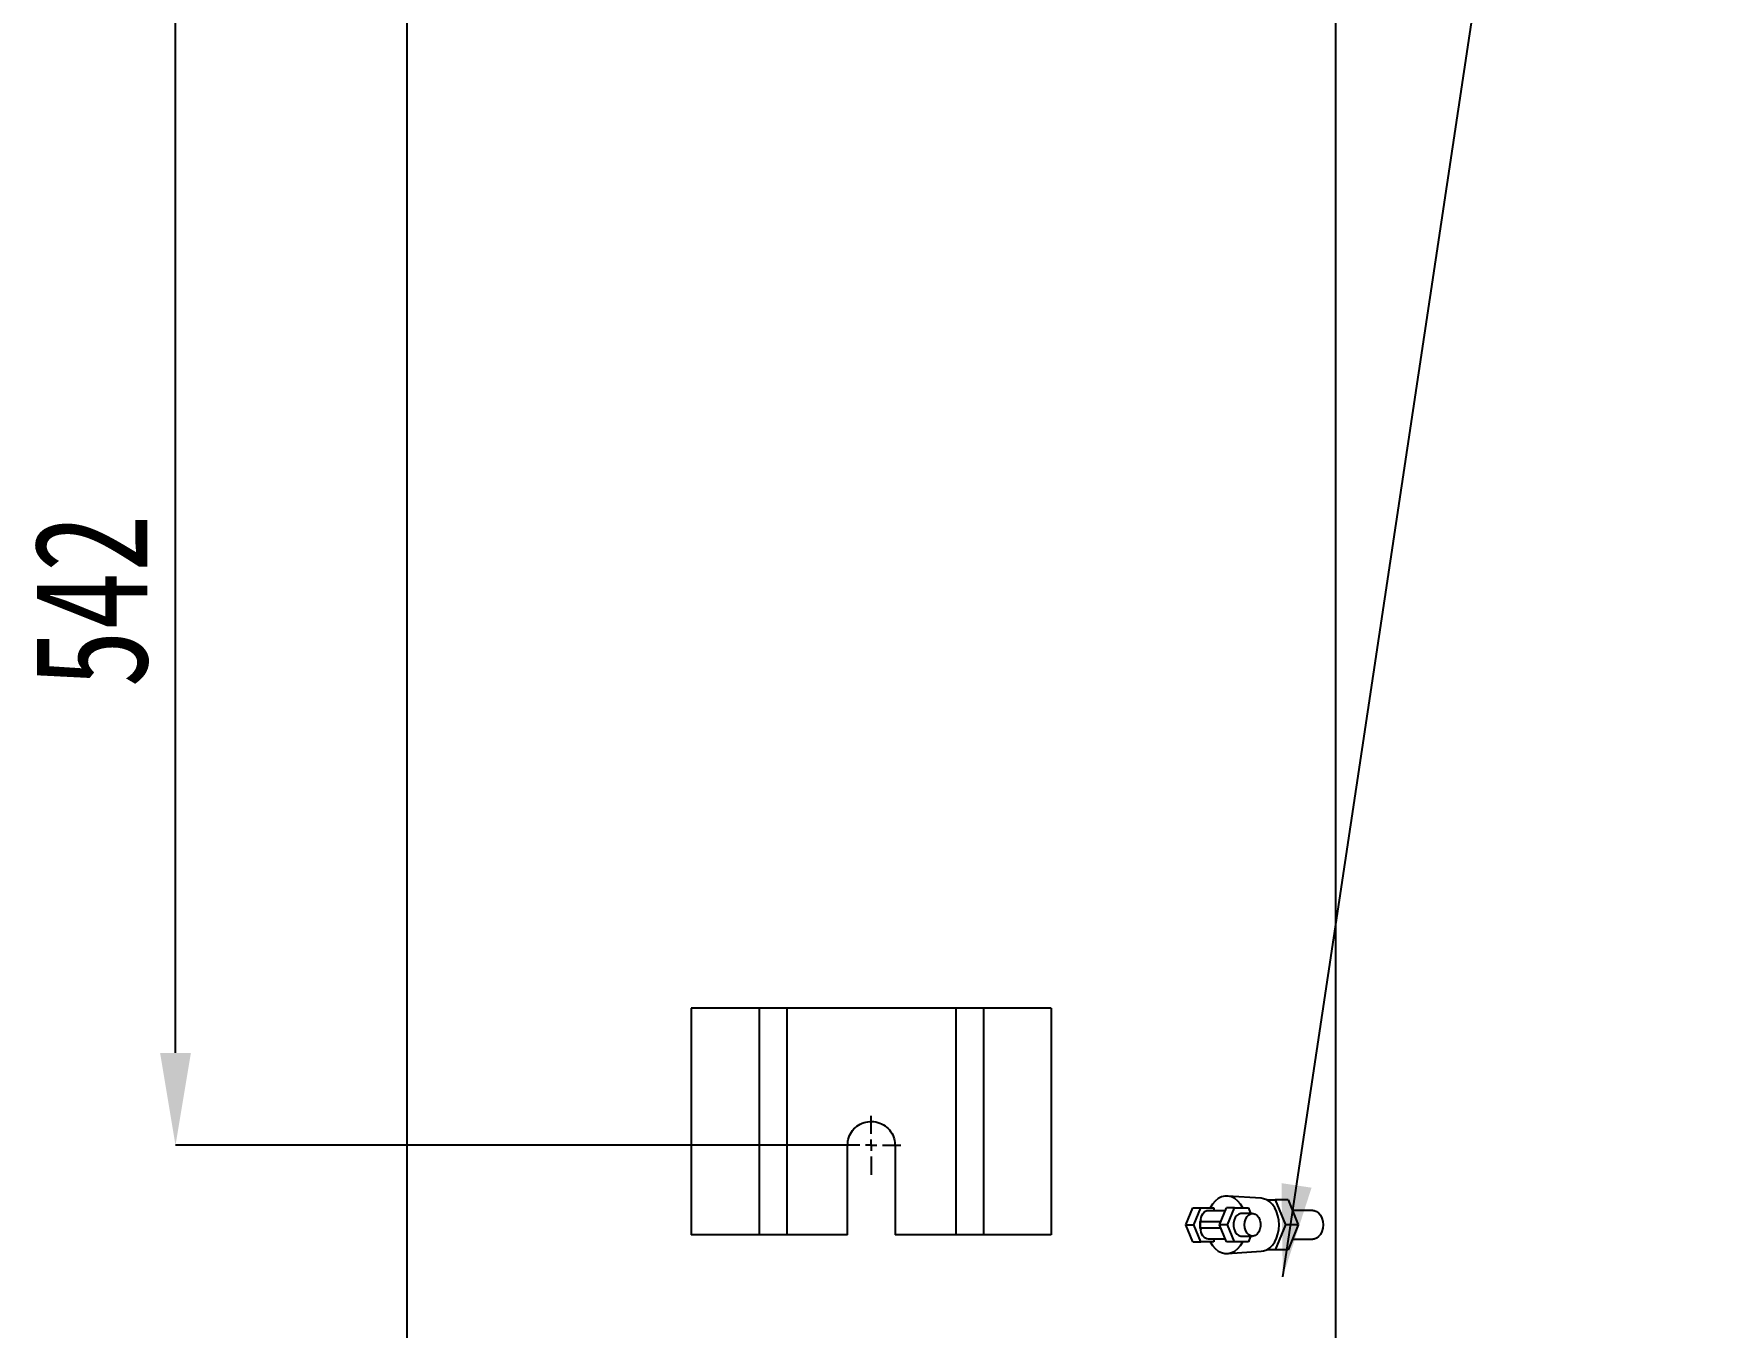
# Model space of a CAD drawing. Header units: millimetres. Extents: x 0 to 6631, y 0 to 4689.
# Drawn here: x 3179 to 3927, y 2742 to 3313 of the extents above; entities that cross this region are included whole.
import ezdxf

# ---------------------------------------------------------------- set-up
doc = ezdxf.new("R2010")
doc.units = ezdxf.units.MM
doc.header["$LTSCALE"] = 13
doc.linetypes.add('CENTERX2', pattern=[101.6, 63.5, -12.7, 12.7, -12.7])
for name, color, linetype in [('中心符号线', 7, 'CENTERX2'), ('几何体', 7, 'Continuous'), ('尺寸', 3, 'Continuous'), ('注释', 2, 'Continuous')]:
    doc.layers.add(name, color=color, linetype=linetype)
doc.styles.add('SLDTEXTSTYLE0', font='hyswlongfangsong.ttf')
doc.styles.get("Standard").update_dxf_attribs({"font": 'gbenor.shx', "bigfont": 'gbcbig.shx'})
doc.dimstyles.new('SLDDIMSTYLE0', dxfattribs={"dimtxt": 50, "dimasz": 40.8, "dimexe": 0, "dimexo": 0.0625, "dimgap": 12.5, "dimtad": 2, "dimdec": 0, "dimrnd": 1e-09, "dimzin": 12, "dimdsep": 46, "dimtxsty": 'SLDTEXTSTYLE0', "dimsah": 1, "dimcen": 0.09, "dimadec": 0, "dimazin": 3, "dimtfac": 1, "dimtdec": 0, "dimtmove": 0, "dimatfit": 0, "dimfxl": 1, "dimfrac": 2, "dimtolj": 1, "dimtzin": 12, "dimarcsym": 0})
doc.dimstyles.new('SLDDIMSTYLE2', dxfattribs={"dimtxt": 0.18, "dimasz": 40.8, "dimexe": 0, "dimexo": 0.0625, "dimgap": 0, "dimtad": 0, "dimtih": 1, "dimtoh": 1, "dimdec": 0, "dimrnd": 1e-09, "dimzin": 0, "dimdsep": 46, "dimtxsty": 'Standard', "dimsah": 1, "dimcen": 0.09, "dimadec": 0, "dimazin": 0, "dimtfac": 40.8, "dimtdec": 0, "dimtofl": 0, "dimtmove": 0, "dimatfit": 3, "dimfxl": 1, "dimfrac": 2, "dimtolj": 1, "dimtzin": 0, "dimarcsym": 0})

# ---------------------------------------------------------------- blocks, each defined once
blk = doc.blocks.new('*D20')
at = {"layer": 'Defpoints', "color": 0, "transparency": 16777216}
for p in [(3241.92, 3364.03), (3548.95, 3364.03), (3535.95, 2822.03)]:
    blk.add_point(p, dxfattribs=at)
at = {"layer": '尺寸', "color": 0, "lineweight": -2, "transparency": 16777216}
for p, q in [((3548.88, 3364.03), (3241.92, 3364.03)), ((3241.92, 2862.83), (3241.92, 3323.23)), ((3535.88, 2822.03), (3241.92, 2822.03))]:
    blk.add_line(p, q, dxfattribs=at)
at = {"layer": '尺寸', "color": 0, "transparency": 16777216}
for points in [[(3235.12, 3323.23), (3248.72, 3323.23), (3241.92, 3364.03)], [(3235.12, 2862.83), (3248.72, 2862.83), (3241.92, 2822.03)]]:
    blk.add_solid(points, dxfattribs=at)
at = {"layer": '尺寸', "color": 0, "transparency": 16777216, "insert": (3179.42, 3062.27), "char_height": 50, "attachment_point": 2, "rotation": 90, "style": 'SLDTEXTSTYLE0'}
blk.add_mtext('\\A1;542', dxfattribs=at)
blk = doc.blocks.new('SW_CENTERMARKSYMBOL_1')
at = {"layer": '中心符号线', "color": 0}
for p, q in [((0, 5), (0, 13)), ((-5, 0), (-13, 0)), ((0, 0), (-2.5, 0)), ((0, 0), (0, 2.5)), ((0, 0), (0, -2.5)), ((0, 0), (2.5, 0)), ((5, 0), (13, 0)), ((0, -5), (0, -13))]:
    blk.add_line(p, q, dxfattribs=at)

msp = doc.modelspace()

# ---------------------------------------------------------------- linework, layer by layer
at = {"layer": '几何体'}
for p, q in [((3343.95, 3528.51), (3343.95, 2610.03)), ((3753.95, 2610.03), (3753.95, 3528.51)), ((3469.49, 2882.53), (3469.49, 2782.53)), ((3499.44, 2882.53), (3469.49, 2882.53)), ((3499.44, 2882.53), (3499.44, 2782.53)), ((3511.63, 2882.53), (3499.44, 2882.53)), ((3511.63, 2882.53), (3511.63, 2782.53)), ((3586.26, 2882.53), (3511.63, 2882.53)), ((3586.26, 2882.53), (3586.26, 2782.53)), ((3598.45, 2882.53), (3586.26, 2882.53)), ((3598.45, 2882.53), (3598.45, 2782.53)), ((3628.4, 2882.53), (3598.45, 2882.53)), ((3628.4, 2882.53), (3628.4, 2782.53)), ((3538.45, 2782.53), (3538.45, 2822.03)), ((3559.45, 2822.03), (3559.45, 2782.53)), ((3721.02, 2798.61), (3706.14, 2799.61)), ((3723.45, 2797.92), (3727.24, 2797.92)), ((3727.24, 2797.92), (3731.73, 2786.92)), ((3732.9, 2797.92), (3727.24, 2797.92)), ((3732.9, 2797.92), (3737.39, 2786.92)), ((3687.78, 2786.92), (3690.84, 2794.42)), ((3690.84, 2794.42), (3694.38, 2794.42)), ((3691.31, 2786.92), (3694.38, 2794.42)), ((3694.38, 2794.42), (3700.05, 2794.42)), ((3697.79, 2793.27), (3705.22, 2793.27)), ((3700.05, 2794.42), (3700.05, 2793.27)), ((3702.63, 2786.92), (3705.69, 2794.42)), ((3709.22, 2794.42), (3705.69, 2794.42)), ((3706.16, 2786.92), (3709.22, 2794.42)), ((3709.22, 2794.42), (3715.35, 2794.42)), ((3717.24, 2791.92), (3712.29, 2791.92)), ((3715.35, 2794.42), (3716.37, 2791.92)), ((3743.82, 2793.27), (3734.8, 2793.27)), ((3499.44, 2782.53), (3469.49, 2782.53)), ((3511.63, 2782.53), (3499.44, 2782.53)), ((3538.45, 2782.53), (3511.63, 2782.53)), ((3586.26, 2782.53), (3559.45, 2782.53)), ((3598.45, 2782.53), (3586.26, 2782.53)), ((3628.4, 2782.53), (3598.45, 2782.53)), ((3687.78, 2786.92), (3691.31, 2786.92)), ((3690.84, 2779.42), (3687.78, 2786.92)), ((3694.38, 2779.42), (3691.31, 2786.92)), ((3694.26, 2786.92), (3694.26, 2788.27)), ((3703.18, 2788.27), (3694.26, 2788.27)), ((3694.26, 2785.57), (3694.26, 2786.92)), ((3694.26, 2785.57), (3703.18, 2785.57)), ((3706.16, 2786.92), (3702.63, 2786.92)), ((3705.69, 2779.42), (3702.63, 2786.92)), ((3709.22, 2779.42), (3706.16, 2786.92)), ((3712.29, 2781.92), (3717.24, 2781.92)), ((3716.37, 2781.92), (3715.35, 2779.42)), ((3731.73, 2786.92), (3727.24, 2775.93)), ((3737.39, 2786.92), (3731.73, 2786.92)), ((3737.39, 2786.92), (3732.9, 2775.93)), ((3690.84, 2779.42), (3694.38, 2779.42)), ((3700.05, 2779.42), (3694.38, 2779.42)), ((3705.22, 2780.57), (3697.79, 2780.57)), ((3700.05, 2780.57), (3700.05, 2779.42)), ((3709.22, 2779.42), (3705.69, 2779.42)), ((3706.14, 2774.24), (3721.02, 2775.24)), ((3715.35, 2779.42), (3709.22, 2779.42)), ((3727.24, 2775.93), (3723.45, 2775.93)), ((3732.9, 2775.93), (3727.24, 2775.93)), ((3734.8, 2780.57), (3743.82, 2780.57))]:
    msp.add_line(p, q, dxfattribs=at)
at = {"layer": '几何体', "flags": 128}
for points in [[(3712.96, 2794.42), (3711.95, 2796.06), (3710.76, 2797.42), (3709.43, 2798.49), (3707.99, 2799.21), (3706.48, 2799.58), (3704.94, 2799.58), (3703.44, 2799.21), (3701.99, 2798.49), (3700.66, 2797.42), (3699.47, 2796.06), (3698.46, 2794.42)], [(3728.9, 2786.92), (3728.78, 2788.96), (3728.4, 2790.93), (3727.8, 2792.77), (3726.97, 2794.45), (3725.95, 2795.89), (3724.77, 2797.06), (3723.46, 2797.92), (3722.07, 2798.45), (3721.02, 2798.61)], [(3694.26, 2788.27), (3694.32, 2789.25), (3694.52, 2790.19), (3694.85, 2791.05), (3695.29, 2791.81), (3695.83, 2792.43), (3696.44, 2792.89), (3697.1, 2793.18), (3697.79, 2793.27)], [(3712.29, 2791.92), (3712.05, 2791.91), (3711.1, 2791.64), (3710.25, 2791.01), (3709.54, 2790.08), (3709.04, 2788.92), (3708.78, 2787.61), (3708.78, 2786.24), (3709.04, 2784.93), (3709.54, 2783.77), (3710.25, 2782.84), (3711.1, 2782.21), (3712.05, 2781.94), (3712.29, 2781.92)], [(3713.7, 2786.92), (3713.83, 2788.27), (3714.22, 2789.52), (3714.82, 2790.58), (3715.61, 2791.36), (3716.52, 2791.82), (3717.48, 2791.91), (3718.42, 2791.64), (3719.28, 2791.01), (3719.98, 2790.08), (3720.48, 2788.92), (3720.74, 2787.61), (3720.74, 2786.24), (3720.48, 2784.93), (3719.98, 2783.77), (3719.28, 2782.84), (3718.42, 2782.21), (3717.48, 2781.94), (3716.52, 2782.03), (3715.61, 2782.49), (3714.82, 2783.27), (3714.22, 2784.33), (3713.83, 2785.58), (3713.7, 2786.92)], [(3743.82, 2793.27), (3744.36, 2793.23), (3745.42, 2792.86), (3746.37, 2792.15), (3747.18, 2791.14), (3747.8, 2789.88), (3748.18, 2788.44), (3748.31, 2786.92), (3748.18, 2785.4), (3747.8, 2783.97), (3747.18, 2782.71), (3746.37, 2781.7), (3745.42, 2780.99), (3744.36, 2780.62), (3743.82, 2780.57)], [(3697.79, 2780.57), (3697.1, 2780.67), (3696.44, 2780.96), (3695.83, 2781.42), (3695.29, 2782.04), (3694.85, 2782.8), (3694.52, 2783.66), (3694.32, 2784.6), (3694.26, 2785.57)], [(3721.02, 2775.24), (3722.07, 2775.4), (3723.46, 2775.93), (3724.77, 2776.79), (3725.95, 2777.96), (3726.97, 2779.4), (3727.8, 2781.07), (3728.4, 2782.92), (3728.78, 2784.89), (3728.9, 2786.92)], [(3698.46, 2779.42), (3699.47, 2777.79), (3700.66, 2776.43), (3701.99, 2775.36), (3703.44, 2774.64), (3704.94, 2774.27), (3706.48, 2774.27), (3707.99, 2774.64), (3709.43, 2775.36), (3710.76, 2776.43), (3711.95, 2777.79), (3712.96, 2779.42)]]:
    msp.add_lwpolyline(points, dxfattribs=at)
at = {"layer": '几何体'}
msp.add_arc((3700.72, 2786.92), 6.82, 159.44264, 200.55736, dxfattribs=at)
msp.add_open_spline([(3538.45, 2822.03), (3538.56, 2823.2), (3538.79, 2825.56), (3540.59, 2828.69), (3543.24, 2831.08), (3546.57, 2832.46), (3550.15, 2832.66), (3553.59, 2831.67), (3556.51, 2829.6), (3558.58, 2826.67), (3559.38, 2823.98), (3559.43, 2822.41), (3559.45, 2822.03)], degree=3, knots=[0, 0, 0, 0, 0.106934, 0.213852, 0.321172, 0.428759, 0.53591, 0.642607, 0.749532, 0.857015, 0.964521, 1, 1, 1, 1], dxfattribs=at)

# ---------------------------------------------------------------- block references
at = {"layer": '中心符号线'}
msp.add_blockref('SW_CENTERMARKSYMBOL_1', (3548.95, 2822.03), dxfattribs=at)

# ---------------------------------------------------------------- dimensions: what is measured, and where the dimension line sits
at = {"layer": '尺寸'}
dim = msp.add_linear_dim(base=(3241.92, 3364.03), p1=(3535.95, 2822.03), p2=(3548.95, 3364.03), angle=90, dimstyle='SLDDIMSTYLE0', dxfattribs=at)
dim.commit()
dim.dimension.update_dxf_attribs({"geometry": '*D20', "text_midpoint": (3241.92, 3062.27), "dimtype": 160})

# ---------------------------------------------------------------- leaders
at = {"layer": '注释'}
msp.add_leader([(3730.55, 2763.96), (3927.07, 4071.23)], dimstyle='SLDDIMSTYLE2', dxfattribs=at)

doc.saveas('drawing.dxf')
